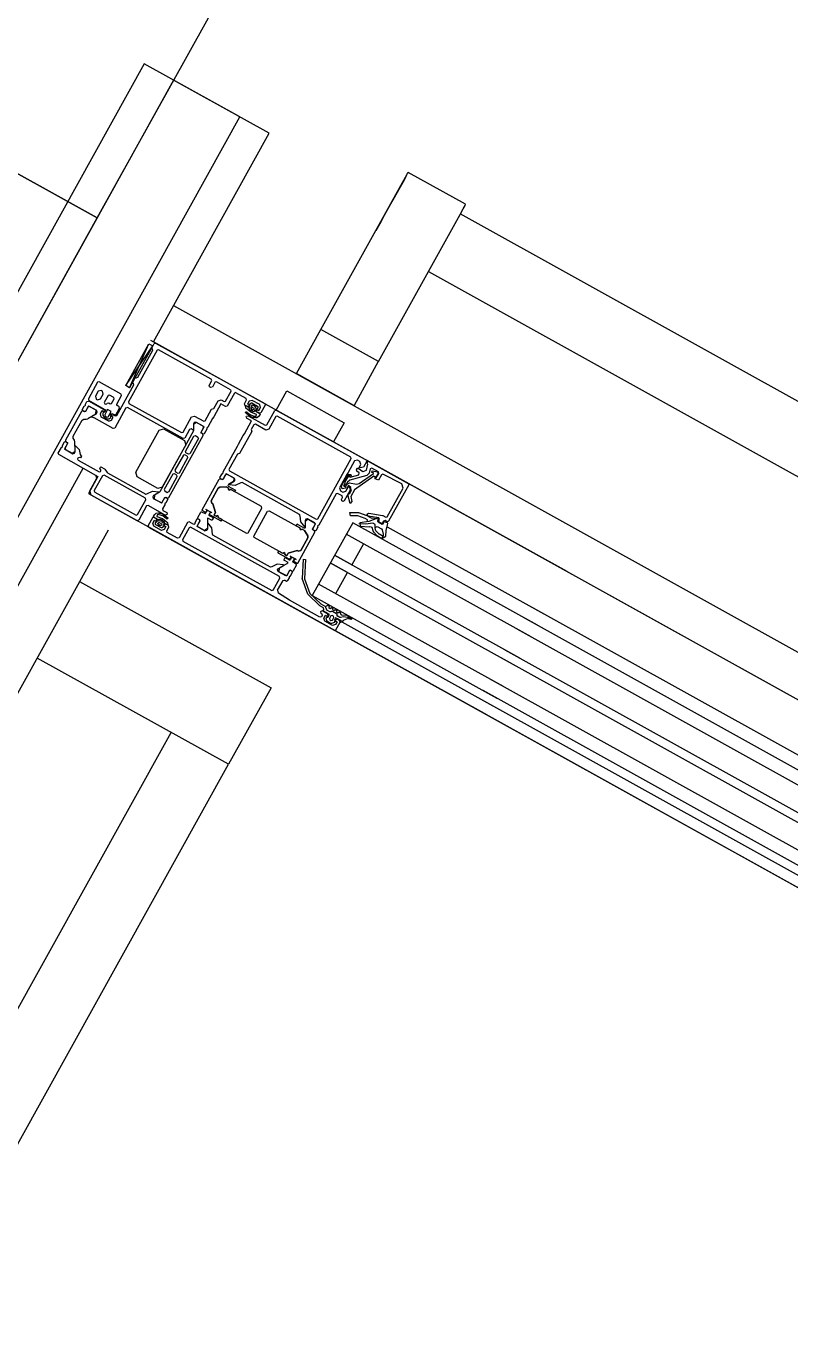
# Model space of a CAD drawing. Header units: metres. Extents: x 2.3 to 42.8, y 0.9 to 31.9.
# Drawn here: x 10.9446 to 11.082, y 11.0485 to 11.2814 of the extents above; entities that cross this region are included whole.
import ezdxf

# ---------------------------------------------------------------- set-up
doc = ezdxf.new("R2010")
doc.units = ezdxf.units.M
doc.layers.add('ARREDI', color=9, linetype='Continuous')
doc.layers.add('PARETI_STRUTTURE', color=7, linetype='Continuous')

msp = doc.modelspace()

# ---------------------------------------------------------------- linework, layer by layer
at = {"layer": 'ARREDI'}
for points in [[(11.00798, 11.22108), (10.99765, 11.22682), (11.01234, 11.25329), (11.01288, 11.25426), (11.01323, 11.25489), (11.01334, 11.2551)], [(11.01289, 11.25427), (11.01235, 11.2533), (11.01164, 11.25202), (11.01082, 11.25053), (11.00993, 11.24895), (11.00905, 11.24735), (11.00822, 11.24587), (11.00751, 11.2446)], [(11.00798, 11.22108), (11.02267, 11.24755), (11.02321, 11.24854), (11.02356, 11.24915), (11.02367, 11.24936), (11.01334, 11.2551)], [(11.24237, 11.12565), (11.0227, 11.24762)], [(11.01697, 11.23729), (11.23664, 11.11532)], [(10.99326, 11.21893), (10.99765, 11.22682)], [(11.5082, 10.92441), (10.96706, 11.22487)], [(11.00359, 11.21319), (10.99326, 11.21893)], [(11.00797, 11.22109), (11.0036, 11.2132)], [(10.98961, 11.21235), (10.99153, 11.2158)], [(10.99152, 11.2158), (11.00185, 11.21006), (10.99993, 11.20662)], [(10.99994, 11.20662), (10.98961, 11.21235)], [(10.95583, 11.19733), (11.49077, 10.90031)], [(11.03515, 11.17716), (11.18523, 11.09383)], [(11.034, 11.1751), (11.18409, 11.09176)], [(11.03285, 11.17302), (11.18293, 11.08969)], [(11.02998, 11.16786), (11.18007, 11.08452)], [(11.03075, 11.16923), (11.18083, 11.0859)], [(11.02789, 11.16408), (11.17797, 11.08075)], [(11.02597, 11.16064), (11.17606, 11.0773)], [(11.02674, 11.16201), (11.17682, 11.07868)]]:
    msp.add_lwpolyline(points, dxfattribs=at)
at = {"layer": 'PARETI_STRUTTURE'}
for points in [[(10.97116, 11.23115), (15.49585, 8.71885), (17.29395, 11.95726), (21.46023, 9.64395)], [(10.59941, 11.44572), (10.95741, 11.24694), (10.98035, 11.28825), (10.64816, 11.47269)], [(10.53784, 11.43217), (10.93715, 11.21045), (10.95741, 11.24695), (10.59941, 11.44572)], [(10.98837, 11.26213), (10.97116, 11.27169), (10.92337, 11.18563), (10.94059, 11.17608), (10.95492, 11.2019)], [(10.96753, 11.22461), (10.98837, 11.26214)], [(10.96255, 11.21675), (10.96672, 11.22426), (10.96742, 11.22388), (10.96325, 11.21638), (10.96255, 11.21675), (10.96742, 11.22388)], [(10.96324, 11.21637), (10.96673, 11.22426)], [(10.96728, 11.22363), (10.96765, 11.22431)], [(10.96732, 11.22339), (10.96728, 11.22364)], [(10.9877, 11.21342), (10.96753, 11.22461)], [(10.96766, 11.22432), (10.96792, 11.2244)], [(10.96793, 11.22439), (10.98755, 11.21351)], [(10.9682, 11.22311), (10.96305, 11.21382)], [(10.96475, 11.21828), (10.96742, 11.2231)], [(10.96738, 11.22334), (10.96733, 11.22339)], [(10.96743, 11.22309), (10.96738, 11.22334)], [(10.96847, 11.22319), (10.96821, 11.22312)], [(10.97794, 11.21793), (10.96847, 11.22318)], [(10.9575, 11.21737), (10.95583, 11.21437)], [(10.95775, 11.21743), (10.95749, 11.21738)], [(10.96171, 11.21523), (10.95776, 11.21743)], [(10.96092, 11.21138), (10.96398, 11.21689)], [(10.96384, 11.21744), (10.96421, 11.21812)], [(10.96388, 11.21719), (10.96384, 11.21744)], [(10.96394, 11.21714), (10.96389, 11.21719)], [(10.96399, 11.21689), (10.96394, 11.21714)], [(10.96421, 11.21812), (10.96445, 11.21821)], [(10.96445, 11.21821), (10.96452, 11.21818)], [(10.96452, 11.21819), (10.96476, 11.21828)], [(10.97754, 11.2168), (10.97801, 11.21766)], [(10.97761, 11.21654), (10.97754, 11.2168)], [(10.97785, 11.2164), (10.97762, 11.21654)], [(10.97812, 11.21648), (10.97786, 11.21641)], [(10.97801, 11.21766), (10.97794, 11.21793)], [(10.9786, 11.21734), (10.97813, 11.21648)], [(10.97887, 11.21741), (10.9786, 11.21735)], [(10.98141, 11.216), (10.97887, 11.21742)], [(10.95583, 11.21437), (10.95587, 11.21411)], [(10.95758, 11.21573), (10.9571, 11.21487)], [(10.9571, 11.21487), (10.95725, 11.21433)], [(10.95725, 11.21433), (10.95749, 11.2142)], [(10.95749, 11.2142), (10.95803, 11.21435)], [(10.95811, 11.21588), (10.95758, 11.21573)], [(10.95803, 11.21435), (10.9585, 11.21521)], [(10.95835, 11.21575), (10.95812, 11.21589)], [(10.9585, 11.21521), (10.95835, 11.21576)], [(10.95938, 11.215), (10.95867, 11.21373)], [(10.95964, 11.21503), (10.95937, 11.21499)], [(10.9604, 11.21461), (10.95963, 11.21503)], [(10.96002, 11.21356), (10.96046, 11.21435)], [(10.96046, 11.21435), (10.9604, 11.21462)], [(10.96094, 11.21343), (10.9618, 11.21499)], [(10.9618, 11.21498), (10.96172, 11.21523)], [(10.9792, 11.21404), (10.97973, 11.21419)], [(10.97973, 11.21419), (10.98025, 11.2139)], [(10.98052, 11.21398), (10.98149, 11.21573)], [(10.98208, 11.21541), (10.98077, 11.21306)], [(10.98149, 11.21573), (10.98142, 11.216)], [(10.98235, 11.21549), (10.98208, 11.21542)], [(10.9842, 11.21445), (10.98234, 11.21548)], [(10.9839, 11.2135), (10.98429, 11.21419)], [(10.98428, 11.21419), (10.9842, 11.21445)], [(10.95458, 11.21212), (10.95169, 11.20692)], [(10.95485, 11.2122), (10.95458, 11.21211)], [(10.95474, 11.21241), (10.95509, 11.21305)], [(10.95479, 11.21225), (10.95475, 11.21242)], [(10.95513, 11.21207), (10.95479, 11.21225)], [(10.95513, 11.21204), (10.95485, 11.21219)], [(10.9551, 11.21305), (10.95522, 11.21311)], [(10.95529, 11.21209), (10.95512, 11.21205)], [(10.95529, 11.21211), (10.95513, 11.21207)], [(10.95522, 11.21311), (10.9553, 11.21326)], [(10.95529, 11.2134), (10.95558, 11.21391)], [(10.95531, 11.21326), (10.95529, 11.2134)], [(10.95736, 11.21226), (10.95587, 11.21308), (10.95529, 11.21211)], [(10.95575, 11.21291), (10.95529, 11.21209)], [(10.95557, 11.21391), (10.95584, 11.21398)], [(10.95601, 11.21299), (10.95575, 11.21291)], [(10.95588, 11.21308), (10.95581, 11.21307)], [(10.95584, 11.21399), (10.95859, 11.21246)], [(10.95587, 11.21411), (10.95869, 11.21254)], [(10.95721, 11.21233), (10.95601, 11.21299)], [(10.95637, 11.21119), (10.9573, 11.21175), (10.95744, 11.212)], [(10.95716, 11.21166), (10.95721, 11.21233)], [(10.95744, 11.21199), (10.95735, 11.21226)], [(10.95867, 11.21219), (10.95858, 11.21203), (10.95823, 11.21221), (10.95795, 11.21169)], [(10.95858, 11.2119), (10.95843, 11.21178)], [(10.95872, 11.21195), (10.95858, 11.21189)], [(10.9586, 11.21246), (10.95868, 11.2122)], [(10.95867, 11.21373), (10.95878, 11.21349)], [(10.95869, 11.21254), (10.95895, 11.21238)], [(10.95896, 11.21238), (10.95872, 11.21195)], [(10.95878, 11.21349), (10.95892, 11.2134)], [(10.9593, 11.21243), (10.95879, 11.2115)], [(10.95892, 11.21341), (10.95917, 11.21349)], [(10.95917, 11.21349), (10.95922, 11.21359)], [(10.95923, 11.21359), (10.95949, 11.21364)], [(10.95992, 11.21209), (10.9593, 11.21243)], [(10.9594, 11.21116), (10.95992, 11.21209)], [(10.95949, 11.21363), (10.95977, 11.21348)], [(10.95977, 11.21348), (10.96002, 11.21356)], [(10.96257, 11.21273), (10.96057, 11.20912)], [(10.96078, 11.21152), (10.96143, 11.2127)], [(10.96097, 11.21317), (10.96093, 11.21343)], [(10.96135, 11.21296), (10.96098, 11.21317)], [(10.96144, 11.21271), (10.96135, 11.21296)], [(10.96284, 11.21281), (10.96258, 11.21272)], [(10.97289, 11.20722), (10.96284, 11.21281)], [(10.96304, 11.21382), (10.96311, 11.21355)], [(10.96312, 11.21355), (10.97259, 11.2083)], [(10.97684, 11.21044), (10.97799, 11.21251), (10.97841, 11.21263), (10.9792, 11.21404)], [(10.98051, 11.21299), (10.97965, 11.21347), (10.97837, 11.21116)], [(10.98025, 11.2139), (10.98051, 11.21397)], [(10.98078, 11.21307), (10.98051, 11.21299)], [(10.98397, 11.21323), (10.98391, 11.2135)], [(10.98442, 11.21298), (10.98398, 11.21323)], [(10.98484, 11.21123), (10.98402, 11.21192)], [(10.98403, 11.21192), (10.98425, 11.21207)], [(10.98408, 11.21317), (10.98462, 11.21286)], [(10.98415, 11.21269), (10.98408, 11.21316)], [(10.98415, 11.21269), (10.98415, 11.21269)], [(10.98607, 11.21157), (10.98503, 11.21199), (10.98415, 11.21268)], [(10.98426, 11.21208), (10.98433, 11.21199)], [(10.98432, 11.21199), (10.98497, 11.21147)], [(10.98469, 11.21306), (10.98443, 11.21299)], [(10.98473, 11.21394), (10.98444, 11.21342), (10.98478, 11.21323), (10.98469, 11.21306)], [(10.98462, 11.21287), (10.98473, 11.21289)], [(10.98526, 11.21409), (10.98472, 11.21394)], [(10.98473, 11.2129), (10.98491, 11.21323)], [(10.98477, 11.21262), (10.98477, 11.21265), (10.98479, 11.21278), (10.98504, 11.21275)], [(10.98485, 11.21244), (10.98477, 11.21263)], [(10.98549, 11.21206), (10.98529, 11.21216), (10.98504, 11.2123), (10.98485, 11.21244)], [(10.98488, 11.21333), (10.98488, 11.21346)], [(10.98491, 11.21322), (10.98488, 11.21334)], [(10.98489, 11.21346), (10.98516, 11.21364)], [(10.98503, 11.21275), (10.98514, 11.21264)], [(10.98514, 11.21264), (10.98514, 11.21225), (10.98547, 11.21245)], [(10.98516, 11.21364), (10.98525, 11.21364)], [(10.98518, 11.21305), (10.98532, 11.21329)], [(10.98522, 11.21289), (10.98518, 11.21306)], [(10.98564, 11.21266), (10.98522, 11.2129)], [(10.98525, 11.21364), (10.98626, 11.21307)], [(10.98664, 11.21333), (10.98527, 11.21409)], [(10.98531, 11.21329), (10.98594, 11.21294)], [(10.98547, 11.21245), (10.98562, 11.21243)], [(10.98563, 11.21209), (10.98549, 11.21206)], [(10.98562, 11.21242), (10.98576, 11.21224), (10.98562, 11.21209)], [(10.9858, 11.21271), (10.98563, 11.21266)], [(10.98593, 11.21295), (10.98579, 11.21271)], [(10.9859, 11.21225), (10.98593, 11.21213)], [(10.98609, 11.21258), (10.98591, 11.21225)], [(10.98593, 11.21214), (10.98667, 11.21172)], [(10.98607, 11.2123), (10.98616, 11.21246), (10.98651, 11.21228), (10.98679, 11.2128)], [(10.98614, 11.21203), (10.98607, 11.21229)], [(10.98619, 11.21261), (10.98608, 11.21258)], [(10.98659, 11.21178), (10.98615, 11.21203)], [(10.98632, 11.21267), (10.98619, 11.2126)], [(10.98626, 11.21308), (10.98631, 11.21301)], [(10.9863, 11.21301), (10.98632, 11.21268)], [(10.98686, 11.21185), (10.98659, 11.21179)], [(10.98679, 11.21279), (10.98664, 11.21333)], [(10.98762, 11.21323), (10.98686, 11.21186)], [(10.98755, 11.2135), (10.98762, 11.21324)], [(10.98791, 11.20969), (10.98934, 11.21228)], [(10.98934, 11.21228), (10.98961, 11.21236)], [(10.98944, 11.21245), (11.00597, 11.20327)], [(10.98961, 11.21235), (11.00596, 11.20327), (11.00531, 11.2021), (11.00472, 11.20194), (11.00451, 11.20205), (11.00481, 11.20256)], [(10.9531, 11.20768), (10.95469, 11.21053)], [(10.95469, 11.21053), (10.95503, 11.21074)], [(10.95503, 11.21073), (10.95543, 11.21073)], [(10.95543, 11.21073), (10.95575, 11.21081)], [(10.95574, 11.21082), (10.95716, 11.21166)], [(10.95638, 11.21109), (10.95638, 11.21119)], [(10.95681, 11.21096), (10.95638, 11.21109)], [(10.95687, 11.21094), (10.95681, 11.21097)], [(10.9603, 11.20904), (10.95687, 11.21094)], [(10.95795, 11.2117), (10.9581, 11.21115)], [(10.9581, 11.21116), (10.95947, 11.2104)], [(10.95843, 11.21178), (10.95843, 11.21142)], [(10.95844, 11.21142), (10.95865, 11.21109)], [(10.95864, 11.21108), (10.95916, 11.21081)], [(10.95878, 11.2115), (10.95885, 11.21124)], [(10.95886, 11.21123), (10.95914, 11.21108)], [(10.95914, 11.21108), (10.9594, 11.21116)], [(10.95915, 11.2108), (10.95954, 11.2108)], [(10.95948, 11.21039), (10.96002, 11.21055)], [(10.95955, 11.21081), (10.95985, 11.21099)], [(10.95986, 11.21119), (10.95982, 11.21134)], [(10.95983, 11.21135), (10.96006, 11.21176)], [(10.95986, 11.21099), (10.95986, 11.21119)], [(10.96001, 11.21055), (10.9603, 11.21106), (10.95996, 11.21126), (10.96005, 11.21142)], [(10.96005, 11.21143), (10.96031, 11.2115)], [(10.96006, 11.21176), (10.96034, 11.21163)], [(10.96032, 11.2115), (10.96067, 11.21131)], [(10.96034, 11.21163), (10.96062, 11.21148)], [(10.96062, 11.21147), (10.96077, 11.21151)], [(10.96066, 11.21131), (10.96093, 11.21138)], [(10.97285, 11.20837), (10.97438, 11.21112)], [(10.97438, 11.21113), (10.97493, 11.21128)], [(10.97487, 11.21013), (10.97473, 11.2099), (10.97476, 11.2088)], [(10.97527, 11.21013), (10.97474, 11.20974)], [(10.97474, 11.20974), (10.97475, 11.2087)], [(10.97514, 11.21021), (10.97487, 11.21013)], [(10.97492, 11.21128), (10.97657, 11.21036)], [(10.97611, 11.20837), (10.97664, 11.20932), (10.97514, 11.21021)], [(10.97647, 11.20947), (10.97527, 11.21013)], [(10.97657, 11.21036), (10.97684, 11.21043)], [(10.97818, 11.21082), (10.97732, 11.20926)], [(10.97837, 11.21116), (10.97818, 11.21082)], [(10.98559, 11.20972), (10.98511, 11.20886), (10.98521, 11.20849), (10.98302, 11.20453), (10.98264, 11.20442), (10.98111, 11.20167)], [(10.98388, 11.20811), (10.98515, 11.21041), (10.98429, 11.21088)], [(10.98422, 11.21116), (10.98428, 11.21126)], [(10.9843, 11.21089), (10.98423, 11.21115)], [(10.98428, 11.21126), (10.98454, 11.21133)], [(10.98455, 11.21134), (10.98764, 11.20962)], [(10.98621, 11.21099), (10.98616, 11.21098), (10.98586, 11.21096), (10.98566, 11.21099), (10.98544, 11.21102), (10.98523, 11.21106), (10.98504, 11.21113), (10.98484, 11.21123)], [(10.98498, 11.21147), (10.98567, 11.21128)], [(10.98585, 11.2098), (10.98559, 11.20972)], [(10.98567, 11.21128), (10.98585, 11.21127), (10.986, 11.21128)], [(10.98775, 11.20875), (10.98586, 11.20981)], [(10.986, 11.21128), (10.98607, 11.21157)], [(10.98646, 11.21121), (10.98621, 11.21099)], [(10.9867, 11.21162), (10.9865, 11.21127), (10.98646, 11.2112)], [(10.98667, 11.21173), (10.9867, 11.21162)], [(10.98764, 11.20962), (10.98791, 11.20969)], [(10.98954, 11.21117), (10.98828, 11.2089)], [(10.98981, 11.21125), (10.98955, 11.21117)], [(11.00303, 11.20391), (10.98981, 11.21125)], [(10.95311, 11.20728), (10.9531, 11.20768)], [(10.95332, 11.20694), (10.95312, 11.20728)], [(10.96057, 11.20911), (10.9603, 11.20903)], [(10.96435, 11.20116), (10.96856, 11.20873)], [(10.96855, 11.20873), (10.96936, 11.20897)], [(10.97473, 11.2086), (10.96866, 11.19767)], [(10.96936, 11.20896), (10.97311, 11.20688)], [(10.97028, 11.19661), (10.97649, 11.20779)], [(10.97259, 11.2083), (10.97285, 11.20838)], [(10.97316, 11.2073), (10.9729, 11.20722)], [(10.97404, 11.20888), (10.97316, 11.2073)], [(10.97329, 11.20493), (10.97482, 11.20768)], [(10.97431, 11.20896), (10.97404, 11.20888)], [(10.97561, 11.20725), (10.97408, 11.2045)], [(10.97468, 11.20875), (10.97431, 11.20896)], [(10.97475, 11.2088), (10.97467, 11.20876)], [(10.97476, 11.2087), (10.97473, 11.2086)], [(10.97482, 11.20769), (10.97508, 11.20776)], [(10.97509, 11.20776), (10.97553, 11.20751)], [(10.97553, 11.20751), (10.9756, 11.20725)], [(10.97609, 11.20837), (10.97655, 11.20919)], [(10.97613, 11.20821), (10.97609, 11.20838)], [(10.97615, 11.20821), (10.97611, 11.20838)], [(10.97641, 11.20806), (10.97613, 11.20821)], [(10.97649, 11.20803), (10.97616, 11.20821)], [(10.97649, 11.20779), (10.97641, 11.20805)], [(10.97655, 11.2092), (10.97646, 11.20946)], [(10.97665, 11.20807), (10.97649, 11.20803)], [(10.97664, 11.20932), (10.97662, 11.20939)], [(10.97713, 11.20893), (10.97665, 11.20807)], [(10.9772, 11.20922), (10.97711, 11.20906)], [(10.97711, 11.20906), (10.97712, 11.20892)], [(10.97732, 11.20927), (10.97719, 11.20922)], [(10.98283, 11.20621), (10.98369, 11.20777)], [(10.98369, 11.20776), (10.98388, 11.20811)], [(10.98828, 11.2089), (10.98774, 11.20875)], [(10.95041, 11.20462), (10.95098, 11.20565)], [(10.95099, 11.20565), (10.95111, 11.20571)], [(10.95111, 11.20571), (10.95119, 11.20586)], [(10.95118, 11.206), (10.95154, 11.20665)], [(10.9512, 11.20586), (10.95118, 11.206)], [(10.95154, 11.20664), (10.9517, 11.20668)], [(10.95208, 11.20634), (10.95155, 11.2054), (10.95305, 11.20451)], [(10.95156, 11.20539), (10.95157, 11.20532)], [(10.9521, 11.20635), (10.95164, 11.20553)], [(10.95164, 11.20552), (10.95171, 11.20526)], [(10.9517, 11.20693), (10.95177, 11.20666)], [(10.9517, 11.20669), (10.95203, 11.20651)], [(10.95172, 11.20525), (10.95291, 11.20459)], [(10.95177, 11.20666), (10.95205, 11.20651)], [(10.95204, 11.2065), (10.95208, 11.20633)], [(10.95205, 11.20651), (10.9521, 11.20634)], [(10.95291, 11.20459), (10.95344, 11.20498)], [(10.95342, 11.20663), (10.95332, 11.20694)], [(10.95332, 11.20458), (10.95346, 11.20482), (10.95343, 11.20591)], [(10.95345, 11.20498), (10.95342, 11.20663)], [(10.95344, 11.20591), (10.95352, 11.20595)], [(10.95352, 11.20595), (10.95415, 11.20525), (10.95437, 11.20434)], [(10.97334, 11.20608), (10.96913, 11.19851)], [(10.97311, 11.20688), (10.97334, 11.20607)], [(10.97337, 11.20466), (10.9733, 11.20493)], [(10.98006, 11.20122), (10.98264, 11.20587)], [(10.98264, 11.20587), (10.98283, 11.20622)], [(10.95049, 11.20435), (10.95041, 11.20461)], [(10.9572, 11.20062), (10.9505, 11.20435)], [(10.95305, 11.2045), (10.95332, 11.20459)], [(10.95396, 11.2037), (10.95389, 11.20359)], [(10.95389, 11.20359), (10.95396, 11.20332)], [(10.95417, 11.2038), (10.95396, 11.2037)], [(10.95397, 11.20332), (10.95776, 11.20122)], [(10.95443, 11.20374), (10.95417, 11.2038)], [(10.95437, 11.20434), (10.95447, 11.20417)], [(10.95462, 11.20408), (10.95443, 11.20374)], [(10.95447, 11.20417), (10.95463, 11.20408)], [(10.97291, 11.20424), (10.97139, 11.20152)], [(10.97219, 11.20108), (10.9737, 11.20381)], [(10.97318, 11.20432), (10.97291, 11.20424)], [(10.97362, 11.20407), (10.97318, 11.20432)], [(10.97381, 11.20441), (10.97337, 11.20466)], [(10.9737, 11.2038), (10.97363, 11.20407)], [(10.97408, 11.20449), (10.97382, 11.20442)], [(10.99709, 11.1928), (11.0031, 11.20365)], [(11.00367, 11.2032), (11.00252, 11.20113)], [(11.00311, 11.20364), (11.00304, 11.20391)], [(11.0042, 11.20335), (11.00366, 11.2032)], [(11.00465, 11.2031), (11.00421, 11.20335)], [(11.0048, 11.20257), (11.00465, 11.20311)], [(11.00582, 11.20156), (11.00607, 11.2026)], [(11.00598, 11.20281), (11.00594, 11.20284), (11.00614, 11.20317), (11.01336, 11.19916)], [(11.01353, 11.19907), (11.00596, 11.20327), (11.21595, 11.08668)], [(11.00608, 11.20259), (11.00598, 11.20281)], [(10.95492, 11.20189), (10.95754, 11.20043)], [(10.95755, 11.20043), (10.95583, 11.19734), (10.96478, 11.19236)], [(10.95838, 11.20055), (10.9569, 11.19787)], [(10.95736, 11.20009), (10.9572, 11.20063)], [(10.95776, 11.20122), (10.95802, 11.2013)], [(10.95787, 11.20183), (10.95807, 11.20218)], [(10.95806, 11.20163), (10.95787, 11.20183)], [(10.95803, 11.20129), (10.95808, 11.2014)], [(10.95806, 11.20217), (10.95872, 11.20181)], [(10.95809, 11.2014), (10.95806, 11.20163)], [(10.95865, 11.20063), (10.95838, 11.20056)], [(10.96608, 11.1965), (10.95865, 11.20063)], [(10.95871, 11.20181), (10.95878, 11.20176)], [(10.95878, 11.20175), (10.95922, 11.2011)], [(10.95922, 11.2011), (10.95929, 11.20105)], [(10.95929, 11.20104), (10.96614, 11.19724)], [(10.96458, 11.20036), (10.96434, 11.20116)], [(10.96833, 11.19827), (10.96458, 11.20036)], [(10.97102, 11.20084), (10.96949, 11.19809)], [(10.97028, 11.19764), (10.97181, 11.20039)], [(10.97128, 11.20091), (10.97102, 11.20083)], [(10.97173, 11.20066), (10.97129, 11.20091)], [(10.9714, 11.20152), (10.97148, 11.20126)], [(10.97147, 11.20126), (10.97192, 11.20101)], [(10.97181, 11.2004), (10.97174, 11.20066)], [(10.97192, 11.20101), (10.97219, 11.20109)], [(10.9795, 11.20023), (10.97987, 11.20088)], [(10.97955, 11.20007), (10.97951, 11.20024)], [(10.97986, 11.20088), (10.97999, 11.20093)], [(10.97998, 11.20093), (10.98007, 11.20109)], [(10.98212, 11.20007), (10.98063, 11.20089), (10.98005, 11.19992)], [(10.98005, 11.19991), (10.98051, 11.20073)], [(10.98007, 11.20109), (10.98006, 11.20123)], [(10.98051, 11.20074), (10.98078, 11.20082)], [(10.98064, 11.2009), (10.98057, 11.20088)], [(10.98078, 11.20081), (10.98197, 11.20015)], [(10.98111, 11.20167), (10.9812, 11.2014)], [(10.98119, 11.2014), (10.99682, 11.19272)], [(11.00233, 11.20079), (11.001, 11.19838)], [(11.00133, 11.19873), (11.0025, 11.20082)], [(11.00263, 11.20074), (11.00195, 11.19951)], [(11.00203, 11.19943), (11.00265, 11.20056)], [(11.00252, 11.20113), (11.00233, 11.20078)], [(11.0025, 11.20083), (11.003, 11.20077)], [(11.00286, 11.20074), (11.00263, 11.20074)], [(11.00265, 11.20056), (11.00272, 11.20054)], [(11.00273, 11.20055), (11.00278, 11.20034)], [(11.00278, 11.20033), (11.00287, 11.20028)], [(11.00292, 11.2005), (11.00285, 11.20073)], [(11.00589, 11.20061), (11.00287, 11.19975)], [(11.00288, 11.20028), (11.00447, 11.20074)], [(11.00307, 11.20054), (11.00292, 11.2005)], [(11.00301, 11.20077), (11.00308, 11.20053)], [(11.00796, 11.20096), (11.00753, 11.20028), (11.00715, 11.20047), (11.0037, 11.19804), (11.00302, 11.19682)], [(11.00405, 11.20162), (11.00421, 11.20191)], [(11.00411, 11.20136), (11.00406, 11.20162)], [(11.00453, 11.20108), (11.00411, 11.20136)], [(11.00421, 11.2019), (11.00432, 11.20193)], [(11.00433, 11.20193), (11.00521, 11.20132)], [(11.00447, 11.20073), (11.00453, 11.20108)], [(11.0045, 11.19917), (11.00712, 11.20093)], [(11.00522, 11.20132), (11.00582, 11.20156)], [(11.0063, 11.20103), (11.00588, 11.2006)], [(11.00649, 11.2018), (11.0063, 11.20103)], [(11.00678, 11.20192), (11.00648, 11.2018)], [(11.00799, 11.20125), (11.00678, 11.20193)], [(11.00681, 11.20114), (11.00688, 11.20144)], [(11.0071, 11.20107), (11.00681, 11.20113)], [(11.00688, 11.20144), (11.00783, 11.20125)], [(11.00712, 11.20093), (11.0071, 11.20107)], [(11.00741, 11.19998), (11.00741, 11.20027), (11.0076, 11.20015), (11.00806, 11.20098)], [(11.00782, 11.20124), (11.00796, 11.20096)], [(11.00852, 11.20074), (11.00798, 11.19977)], [(11.00807, 11.20098), (11.008, 11.20124)], [(11.00878, 11.20082), (11.00852, 11.20074)], [(11.01218, 11.19911), (11.00878, 11.20082)], [(10.95611, 11.19785), (10.95735, 11.20009)], [(10.95634, 11.19705), (10.95611, 11.19785)], [(10.95689, 11.19787), (10.95696, 11.19761)], [(10.96913, 11.1985), (10.96833, 11.19827)], [(10.96949, 11.19808), (10.96956, 11.19782)], [(10.97708, 11.19443), (10.97714, 11.19439), (10.97715, 11.19432), (10.97714, 11.19426), (10.97696, 11.194), (10.97693, 11.19397), (10.97689, 11.19395), (10.97685, 11.19397), (10.97629, 11.19429), (10.97627, 11.19432), (10.97625, 11.19434), (10.97627, 11.19439), (10.97935, 11.19994)], [(10.97791, 11.19606), (10.97916, 11.19833), (10.97791, 11.19606)], [(10.97934, 11.19995), (10.97961, 11.20001)], [(10.97989, 11.19988), (10.97955, 11.20006)], [(10.97961, 11.20002), (10.97989, 11.19987)], [(10.98005, 11.19993), (10.97988, 11.19989)], [(10.97989, 11.19987), (10.98006, 11.19991)], [(10.98096, 11.19888), (10.98092, 11.19881)], [(10.98092, 11.19881), (10.98095, 11.19869)], [(10.98095, 11.1987), (10.98226, 11.19798)], [(10.98103, 11.19895), (10.98096, 11.19888)], [(10.98105, 11.19815), (10.98101, 11.19808), (10.98105, 11.19815)], [(10.98192, 11.19949), (10.98103, 11.19895)], [(10.98113, 11.19901), (10.98206, 11.19956), (10.9822, 11.19981)], [(10.98327, 11.19928), (10.98225, 11.19878), (10.98114, 11.19891)], [(10.98114, 11.19891), (10.98114, 11.19901)], [(10.98122, 11.19796), (10.98126, 11.19803), (10.98122, 11.19796)], [(10.98696, 11.195), (10.98142, 11.19808), (10.98211, 11.19769)], [(10.98198, 11.20015), (10.98192, 11.19948)], [(10.98226, 11.19797), (10.9821, 11.19769)], [(10.9822, 11.19981), (10.98213, 11.20007)], [(10.9835, 11.19931), (10.98326, 11.19928)], [(10.99382, 11.19358), (10.98349, 11.19931)], [(11.00099, 11.19838), (11.00115, 11.19784)], [(11.00149, 11.19819), (11.00134, 11.19873)], [(11.00236, 11.19838), (11.00148, 11.19819)], [(11.00194, 11.19916), (11.00171, 11.19876)], [(11.00172, 11.19876), (11.00209, 11.19856)], [(11.00181, 11.19872), (11.00201, 11.19908)], [(11.00199, 11.19862), (11.00182, 11.19872)], [(11.00293, 11.19798), (11.00185, 11.19602)], [(11.00194, 11.19936), (11.00194, 11.19916)], [(11.00195, 11.19951), (11.00195, 11.19937)], [(11.0024, 11.19937), (11.00198, 11.19862)], [(11.00201, 11.19908), (11.00201, 11.19932)], [(11.00202, 11.19931), (11.00202, 11.19943)], [(11.00209, 11.19855), (11.00237, 11.19905)], [(11.00213, 11.19775), (11.0026, 11.19861), (11.00278, 11.19851)], [(11.00304, 11.19843), (11.00258, 11.19879), (11.00236, 11.19839)], [(11.00237, 11.19905), (11.00277, 11.19925)], [(11.00287, 11.19974), (11.0024, 11.19937)], [(11.00276, 11.19731), (11.00312, 11.19795)], [(11.00278, 11.19925), (11.00404, 11.19904)], [(11.00278, 11.19851), (11.00293, 11.19797)], [(11.00311, 11.19795), (11.00304, 11.19843)], [(11.00404, 11.19905), (11.0045, 11.19917)], [(11.00798, 11.19976), (11.00741, 11.19999)], [(11.00958, 11.19316), (11.01243, 11.1983)], [(11.01344, 11.1989), (11.00982, 11.19235)], [(11.01243, 11.1983), (11.01218, 11.19912)], [(11.04193, 11.1833), (11.01337, 11.19916), (11.01343, 11.1989)], [(11.01354, 11.19907), (11.20837, 11.09089), (11.21594, 11.08668)], [(10.96461, 11.19246), (10.95634, 11.19704)], [(10.95697, 11.1976), (10.9644, 11.19348)], [(10.96467, 11.19355), (10.96616, 11.19623)], [(10.96616, 11.19624), (10.96609, 11.1965)], [(10.96613, 11.19724), (10.96637, 11.19727)], [(10.96636, 11.19727), (10.96738, 11.19777), (10.96849, 11.19765)], [(10.9685, 11.19755), (10.96757, 11.19699), (10.96743, 11.19674)], [(10.96743, 11.19674), (10.9675, 11.19648)], [(10.96751, 11.19648), (10.96905, 11.19567), (10.96958, 11.19663)], [(10.96771, 11.19706), (10.96765, 11.1964)], [(10.96765, 11.1964), (10.96885, 11.19574)], [(10.9686, 11.1976), (10.96771, 11.19707)], [(10.9685, 11.19764), (10.9685, 11.19754)], [(10.96867, 11.19767), (10.9686, 11.1976)], [(10.96885, 11.19574), (10.96911, 11.19582)], [(10.96899, 11.19565), (10.96906, 11.19567)], [(10.96912, 11.19581), (10.96958, 11.19663)], [(10.96956, 11.19781), (10.97001, 11.19756)], [(10.96965, 11.19562), (10.96956, 11.19546)], [(10.96958, 11.19664), (10.96974, 11.19668)], [(10.96958, 11.19662), (10.96974, 11.19666)], [(10.96977, 11.19567), (10.96964, 11.19562)], [(10.96974, 11.19669), (10.97001, 11.19653)], [(10.96974, 11.19667), (10.97008, 11.19649)], [(10.97013, 11.19632), (10.96977, 11.19567)], [(10.97001, 11.19756), (10.97027, 11.19765)], [(10.97001, 11.19653), (10.97028, 11.19661)], [(10.97008, 11.19648), (10.97012, 11.19631)], [(10.97824, 11.19552), (10.97803, 11.19563), (10.97824, 11.19552)], [(11.00038, 11.19728), (10.99727, 11.19166)], [(11.00065, 11.19735), (11.00039, 11.19728)], [(11.00144, 11.19691), (11.00065, 11.19736)], [(11.00115, 11.19784), (11.00159, 11.19759)], [(11.0014, 11.19603), (11.00132, 11.1963)], [(11.00133, 11.1963), (11.00152, 11.19665)], [(11.00158, 11.19594), (11.00141, 11.19604)], [(11.00152, 11.19665), (11.00145, 11.19691)], [(11.00184, 11.19601), (11.00158, 11.19593)], [(11.00159, 11.19759), (11.00214, 11.19775)], [(11.00251, 11.19712), (11.00263, 11.19723)], [(11.00291, 11.19555), (11.00251, 11.19712)], [(11.00262, 11.19723), (11.00275, 11.19731)], [(11.0032, 11.19593), (11.00291, 11.19555)], [(11.00302, 11.19682), (11.0032, 11.19593)], [(10.9644, 11.19347), (10.96467, 11.19356)], [(10.96631, 11.19512), (10.96488, 11.19254)], [(10.96657, 11.1952), (10.96631, 11.19511)], [(10.96967, 11.19348), (10.96658, 11.1952)], [(10.96752, 11.19319), (10.96771, 11.19354), (10.96776, 11.19361)], [(10.96755, 11.19308), (10.96752, 11.19319)], [(10.96776, 11.1936), (10.96801, 11.19383)], [(10.96801, 11.19382), (10.96805, 11.19383), (10.96836, 11.19385), (10.96855, 11.19382), (10.96878, 11.19379), (10.96898, 11.19375), (10.96918, 11.19368), (10.96937, 11.19358)], [(10.96822, 11.19353), (10.96815, 11.19324)], [(10.96815, 11.19324), (10.96919, 11.19283), (10.97007, 11.19213)], [(10.96855, 11.19353), (10.96837, 11.19355), (10.96822, 11.19353)], [(10.96924, 11.19334), (10.96855, 11.19354)], [(10.96958, 11.19533), (10.96916, 11.19457)], [(10.96916, 11.19457), (10.96923, 11.19431)], [(10.96923, 11.1943), (10.96993, 11.19392)], [(10.9699, 11.19282), (10.96925, 11.19334)], [(10.96938, 11.19359), (10.97018, 11.19289)], [(10.96956, 11.19546), (10.96957, 11.19532)], [(10.96994, 11.19355), (10.96968, 11.19347)], [(10.96992, 11.19392), (10.96999, 11.19366)], [(10.97, 11.19366), (10.96994, 11.19356)], [(10.97551, 11.19303), (10.97606, 11.19402), (10.97609, 11.19406), (10.97612, 11.19406), (10.97616, 11.19406), (10.97681, 11.19377), (10.97686, 11.19376), (10.9769, 11.19377), (10.97692, 11.1938), (10.97719, 11.19428), (10.9772, 11.19432), (10.97719, 11.19435), (10.97716, 11.19438), (10.97704, 11.19445), (10.97695, 11.19449)], [(10.97805, 11.19389), (10.97695, 11.1945)], [(10.97704, 11.19445), (10.97797, 11.19394)], [(10.97797, 11.19394), (10.97784, 11.19401), (10.9778, 11.19402), (10.97778, 11.19401), (10.97775, 11.19398), (10.9775, 11.19352), (10.97748, 11.19349), (10.9775, 11.19345), (10.97753, 11.19342), (10.97825, 11.19302), (10.97828, 11.19299), (10.97829, 11.19295), (10.97828, 11.19291), (10.97811, 11.1926), (10.97808, 11.19257), (10.97804, 11.19256), (10.978, 11.19257), (10.97734, 11.19294)], [(10.97973, 11.19237), (10.97766, 11.19352), (10.97764, 11.19355), (10.97762, 11.19359), (10.97762, 11.19363), (10.97776, 11.19391), (10.9778, 11.19397), (10.97786, 11.19398), (10.97793, 11.19397), (10.97805, 11.19388)], [(10.97973, 11.19237), (10.97989, 11.19265), (10.97919, 11.19303), (10.97915, 11.19308), (10.97914, 11.19313), (10.97915, 11.19319), (10.97919, 11.19326), (10.97915, 11.19319), (10.97914, 11.19313), (10.97915, 11.19308), (10.97919, 11.19303), (10.98429, 11.1902)], [(10.98456, 11.19028), (10.98703, 11.19473)], [(10.98559, 11.1897), (10.98806, 11.19416)], [(10.98704, 11.19473), (10.98697, 11.195)], [(10.98807, 11.19416), (10.98833, 11.19423)], [(10.98834, 11.19424), (10.99388, 11.19115), (10.99318, 11.19154)], [(10.99392, 11.19337), (10.99382, 11.19357)], [(10.99473, 11.19136), (10.99402, 11.19224), (10.99393, 11.19336)], [(11.00285, 11.19394), (11.00442, 11.19392), (11.00589, 11.19341)], [(11.00295, 11.19331), (11.00285, 11.19394)], [(11.00559, 11.19285), (11.00431, 11.19331), (11.00295, 11.19331)], [(11.0059, 11.1934), (11.00672, 11.19294)], [(11.00598, 11.19358), (11.00604, 11.19369)], [(11.00613, 11.19329), (11.00599, 11.19358)], [(11.00605, 11.19369), (11.00625, 11.19379)], [(11.00805, 11.19298), (11.00612, 11.19329)], [(11.00625, 11.19379), (11.00872, 11.1934)], [(11.00873, 11.19339), (11.0088, 11.19337)], [(11.00879, 11.19337), (11.00931, 11.19308)], [(10.96487, 11.19254), (10.96461, 11.19245)], [(11.00023, 11.17268), (10.9665, 11.19141)], [(10.96736, 11.19296), (10.9666, 11.19158)], [(10.9666, 11.19158), (10.96666, 11.19132)], [(10.96667, 11.19131), (11.00006, 11.17277)], [(10.96763, 11.19303), (10.96736, 11.19295)], [(10.96742, 11.19202), (10.96772, 11.19254), (10.96806, 11.19234), (10.96815, 11.19252)], [(10.96758, 11.19149), (10.96743, 11.19203)], [(10.96829, 11.19267), (10.96755, 11.19309)], [(10.96896, 11.19072), (10.96758, 11.19149)], [(10.96808, 11.19279), (10.96763, 11.19304)], [(10.96789, 11.19214), (10.96803, 11.19221)], [(10.96791, 11.1918), (10.9679, 11.19214)], [(10.96795, 11.19174), (10.96791, 11.19181)], [(10.96897, 11.19117), (10.96796, 11.19174)], [(10.96803, 11.1922), (10.96814, 11.19223)], [(10.96815, 11.19252), (10.96808, 11.19278)], [(10.96813, 11.19223), (10.96831, 11.19257)], [(10.96891, 11.19152), (10.96828, 11.19187)], [(10.96832, 11.19257), (10.96829, 11.19268)], [(10.96829, 11.19187), (10.96843, 11.1921)], [(10.96842, 11.19211), (10.96859, 11.19215)], [(10.96859, 11.19239), (10.96846, 11.19257), (10.96859, 11.19272)], [(10.96858, 11.19215), (10.969, 11.19192)], [(10.96859, 11.19272), (10.96873, 11.19275)], [(10.96875, 11.19236), (10.9686, 11.19239)], [(10.96873, 11.19275), (10.96892, 11.19265), (10.96917, 11.19251), (10.96937, 11.19237)], [(10.96908, 11.19218), (10.96908, 11.19257), (10.96875, 11.19236)], [(10.96904, 11.19176), (10.9689, 11.19153)], [(10.96949, 11.19087), (10.96895, 11.19072)], [(10.96906, 11.19117), (10.96897, 11.19117)], [(10.969, 11.19192), (10.96904, 11.19176)], [(10.96933, 11.19135), (10.96906, 11.19117)], [(10.96919, 11.19206), (10.96908, 11.19217)], [(10.96945, 11.19219), (10.96945, 11.19216), (10.96943, 11.19204), (10.9692, 11.19206)], [(10.96949, 11.19192), (10.96931, 11.19158)], [(10.96931, 11.19159), (10.96934, 11.19148)], [(10.96934, 11.19148), (10.96934, 11.19135)], [(10.96937, 11.19238), (10.96945, 11.19218)], [(10.96953, 11.19175), (10.96943, 11.19159), (10.96978, 11.19139), (10.96949, 11.19088)], [(10.9696, 11.19195), (10.96949, 11.19192)], [(10.9698, 11.19183), (10.96953, 11.19175)], [(10.97014, 11.19165), (10.9696, 11.19195)], [(10.97024, 11.19158), (10.9698, 11.19183)], [(10.96996, 11.19274), (10.96989, 11.19282)], [(10.96994, 11.19063), (10.97031, 11.19132)], [(10.97019, 11.1929), (10.96997, 11.19274)], [(10.97007, 11.19213), (10.97007, 11.19213)], [(10.97007, 11.19212), (10.97014, 11.19165)], [(10.97032, 11.19131), (10.97025, 11.19158)], [(10.97367, 11.19216), (10.97214, 11.18941)], [(10.97394, 11.19119), (10.97276, 11.18905)], [(10.97394, 11.19223), (10.97367, 11.19215)], [(10.9748, 11.19175), (10.97394, 11.19223)], [(10.97421, 11.19127), (10.97395, 11.1912)], [(10.99019, 11.1824), (10.97421, 11.19128)], [(10.97492, 11.19181), (10.97479, 11.19176)], [(10.97501, 11.19197), (10.97492, 11.19181)], [(10.97535, 11.19275), (10.97499, 11.19209)], [(10.97499, 11.1921), (10.975, 11.19196)], [(10.97551, 11.19279), (10.97534, 11.19275)], [(10.97538, 11.19143), (10.97537, 11.1915)], [(10.97686, 11.19061), (10.97538, 11.19143), (10.97589, 11.19244)], [(10.97545, 11.19162), (10.97591, 11.19244)], [(10.97553, 11.19135), (10.97546, 11.19162)], [(10.97558, 11.19276), (10.97551, 11.19303)], [(10.97585, 11.1926), (10.97551, 11.19279)], [(10.97672, 11.19069), (10.97553, 11.19136)], [(10.97586, 11.19261), (10.97558, 11.19276)], [(10.97589, 11.19245), (10.97585, 11.19261)], [(10.97591, 11.19245), (10.97587, 11.19262)], [(10.97726, 11.19108), (10.97673, 11.1907)], [(10.97725, 11.19201), (10.97726, 11.19093), (10.97714, 11.19068)], [(10.97734, 11.19293), (10.97723, 11.19286)], [(10.97723, 11.19286), (10.97725, 11.19108)], [(10.97733, 11.19206), (10.97725, 11.19202)], [(10.97814, 11.19005), (10.97803, 11.19118), (10.97734, 11.19205)], [(10.99334, 11.19182), (10.99319, 11.19154)], [(10.99465, 11.19109), (10.99335, 11.19181)], [(10.99389, 11.19093), (10.99393, 11.191), (10.99389, 11.19093)], [(10.99413, 11.19088), (10.99409, 11.19081), (10.99413, 11.19088)], [(10.99476, 11.19112), (10.99465, 11.19109)], [(10.99482, 11.19141), (10.99473, 11.19136)], [(10.9948, 11.1912), (10.99476, 11.19113)], [(10.99493, 11.19274), (10.99479, 11.1925), (10.99482, 11.1914)], [(10.99482, 11.19129), (10.9948, 11.1912)], [(10.99534, 11.19273), (10.99481, 11.19234)], [(10.99481, 11.19234), (10.99482, 11.19129)], [(10.9952, 11.19281), (10.99494, 11.19274)], [(10.99617, 11.19098), (10.9967, 11.19192), (10.9952, 11.19281)], [(10.99654, 11.19206), (10.99534, 11.19273)], [(11.03658, 11.17365), (11.00336, 11.1921), (10.99609, 11.17901), (11.02931, 11.16057)], [(10.99615, 11.19097), (10.99661, 11.19179)], [(10.9962, 11.19081), (10.99616, 11.19098)], [(10.99622, 11.19081), (10.99618, 11.19098)], [(10.99661, 11.1918), (10.99654, 11.19206)], [(10.9967, 11.19193), (10.99669, 11.192)], [(10.99708, 11.19132), (10.99671, 11.19067)], [(10.99682, 11.19272), (10.99708, 11.19279)], [(10.99714, 11.19161), (10.99706, 11.19146)], [(10.99706, 11.19145), (10.99707, 11.19131)], [(10.99727, 11.19166), (10.99714, 11.19161)], [(11.007, 11.192), (11.00573, 11.19185), (11.00446, 11.19189)], [(11.00781, 11.19293), (11.00628, 11.19234), (11.00467, 11.19207)], [(11.00467, 11.19207), (11.00472, 11.19148)], [(11.00471, 11.19148), (11.00632, 11.19137)], [(11.00601, 11.19262), (11.00559, 11.19286)], [(11.00596, 11.19226), (11.00601, 11.19262)], [(11.00632, 11.19138), (11.00653, 11.19143)], [(11.00653, 11.19144), (11.00683, 11.19131)], [(11.00672, 11.19295), (11.0077, 11.19288)], [(11.00683, 11.19131), (11.00696, 11.19069)], [(11.00709, 11.19198), (11.00699, 11.192)], [(11.00731, 11.19185), (11.00709, 11.19198)], [(11.00741, 11.19167), (11.00732, 11.19185)], [(11.00744, 11.19084), (11.00742, 11.19124), (11.00742, 11.19167)], [(11.00742, 11.19124), (11.00777, 11.19143)], [(11.00777, 11.19143), (11.00852, 11.19101)], [(11.00796, 11.1928), (11.00781, 11.19292)], [(11.00789, 11.19232), (11.00796, 11.19279)], [(11.00795, 11.1922), (11.00789, 11.19232)], [(11.00865, 11.1918), (11.00795, 11.19219)], [(11.00813, 11.19216), (11.00804, 11.19243)], [(11.00805, 11.19243), (11.00819, 11.1927)], [(11.0082, 11.19269), (11.00806, 11.19298)], [(11.00847, 11.19197), (11.00812, 11.19217)], [(11.00874, 11.19205), (11.00847, 11.19198)], [(11.00852, 11.19101), (11.00865, 11.19083)], [(11.00882, 11.19186), (11.00865, 11.19181)], [(11.00893, 11.19239), (11.00874, 11.19205)], [(11.00895, 11.1922), (11.00881, 11.19186)], [(11.0092, 11.19247), (11.00893, 11.19239)], [(11.0091, 11.19226), (11.00895, 11.1922)], [(11.00964, 11.19209), (11.00911, 11.19227)], [(11.00954, 11.19228), (11.00919, 11.19247)], [(11.00931, 11.19308), (11.00958, 11.19315)], [(11.00931, 11.1897), (11.00941, 11.19071), (11.00963, 11.1917)], [(11.00981, 11.19236), (11.00955, 11.19227)], [(11.00957, 11.19137), (11.03773, 11.17573)], [(11.00971, 11.19195), (11.00964, 11.19208)], [(11.00964, 11.1917), (11.0097, 11.19195)], [(10.81397, 10.92887), (10.95943, 11.19083)], [(10.97001, 11.19036), (10.96995, 11.19062)], [(10.97187, 11.18933), (10.97001, 11.19035)], [(10.97214, 11.1894), (10.97188, 11.18932)], [(10.97276, 11.18906), (10.97284, 11.1888)], [(10.97284, 11.18879), (10.98881, 11.17992)], [(10.97713, 11.19069), (10.97687, 11.19062)], [(10.97824, 11.18984), (10.97814, 11.19005)], [(10.98857, 11.18411), (10.97823, 11.18985)], [(10.98429, 11.1902), (10.98456, 11.19027)], [(10.98567, 11.18943), (10.98559, 11.1897)], [(10.98992, 11.18671), (10.99008, 11.18699), (10.99077, 11.1866), (10.99083, 11.18659), (10.99088, 11.18661), (10.99092, 11.18665), (10.99096, 11.18672), (10.99092, 11.18665), (10.99088, 11.18661), (10.99083, 11.18659), (10.99077, 11.1866), (10.98567, 11.18943)], [(10.99307, 11.18555), (10.993, 11.18556), (10.99294, 11.18555), (10.9929, 11.18551), (10.99278, 11.18522), (10.99276, 11.18518), (10.99278, 11.18513), (10.99281, 11.18511), (10.99336, 11.1848), (10.9934, 11.18479), (10.99344, 11.1848), (10.99347, 11.18483), (10.99656, 11.19038)], [(10.99402, 11.18712), (10.99527, 11.18938), (10.99402, 11.18712)], [(10.99648, 11.19066), (10.9962, 11.19081)], [(10.99655, 11.19063), (10.99622, 11.19081)], [(10.99656, 11.19039), (10.99649, 11.19065)], [(10.99672, 11.19067), (10.99655, 11.19063)], [(11.03543, 11.17159), (11.00221, 11.19003)], [(11.00696, 11.19068), (11.00708, 11.19043)], [(11.00708, 11.19044), (11.00771, 11.1898)], [(11.00755, 11.19064), (11.00744, 11.19084)], [(11.00755, 11.19064), (11.00801, 11.19018), (11.00755, 11.19064)], [(11.00771, 11.1898), (11.00783, 11.18972)], [(11.00782, 11.18972), (11.00861, 11.18928), (11.00885, 11.18971), (11.00883, 11.18969), (11.00808, 11.19011), (11.00883, 11.18969)], [(11.00809, 11.19011), (11.00801, 11.19018), (11.00809, 11.19011)], [(11.00861, 11.18928), (11.00932, 11.1897)], [(11.00861, 11.18928), (11.00861, 11.18928)], [(11.00864, 11.19083), (11.00886, 11.19007)], [(11.00886, 11.19007), (11.00884, 11.18971)], [(10.98992, 11.18671), (10.99199, 11.18556), (10.99203, 11.18554), (10.99208, 11.18556), (10.9921, 11.18559), (10.99228, 11.18585), (10.9923, 11.18591), (10.99228, 11.18598), (10.99223, 11.18602), (10.9921, 11.18609)], [(10.99339, 11.18711), (10.99359, 11.187), (10.99339, 11.18711)], [(11.00531, 11.18831), (11.00321, 11.18452), (11.0001, 11.18624), (11.03333, 11.1678)], [(10.9888, 11.18414), (10.98856, 11.18411)], [(10.99093, 11.18451), (10.9898, 11.18465), (10.9888, 11.18414)], [(10.98987, 11.18361), (10.99001, 11.18385), (10.99094, 11.18442)], [(10.99014, 11.18393), (10.99009, 11.18326)], [(10.99167, 11.18484), (10.99014, 11.18393)], [(10.99093, 11.18441), (10.99093, 11.18451)], [(10.99218, 11.18604), (10.99231, 11.18597), (10.99234, 11.18595), (10.99235, 11.1859), (10.99234, 11.18586), (10.99209, 11.18542), (10.99206, 11.18539), (10.99202, 11.18538), (10.99197, 11.18539), (10.99125, 11.18579), (10.99122, 11.18581), (10.99118, 11.18579), (10.99115, 11.18577), (10.99097, 11.18545), (10.99097, 11.1854), (10.99097, 11.18538), (10.99102, 11.18535), (10.99167, 11.18499)], [(10.99166, 11.18498), (10.99166, 11.18484)], [(10.9921, 11.18609), (10.9932, 11.18548)], [(10.99312, 11.18553), (10.99219, 11.18604)], [(10.99272, 11.18348), (10.99328, 11.18446), (10.99328, 11.1845), (10.99328, 11.18455), (10.99323, 11.18457), (10.99265, 11.18498), (10.99262, 11.185), (10.99261, 11.18505), (10.99262, 11.18509), (10.99289, 11.18556), (10.99291, 11.18559), (10.99296, 11.1856), (10.993, 11.18559), (10.99312, 11.18553), (10.99319, 11.18548)], [(10.99431, 11.18204), (10.99449, 11.18554)], [(10.99448, 11.18553), (10.99487, 11.18551)], [(10.99488, 11.18551), (10.9947, 11.18201)], [(11.00034, 11.17936), (11.00244, 11.18315), (10.99934, 11.18486), (11.03256, 11.16642)], [(10.95426, 11.18154), (10.98869, 11.16243)], [(10.98908, 11.18), (10.99026, 11.18214)], [(10.98987, 11.17998), (10.99085, 11.18173)], [(10.98994, 11.18335), (10.98987, 11.18361)], [(10.99202, 11.18349), (10.99149, 11.18255), (10.98995, 11.18334)], [(10.99009, 11.18327), (10.99128, 11.1826)], [(10.99026, 11.18213), (10.99019, 11.1824)], [(10.99084, 11.18172), (10.99111, 11.18179)], [(10.99111, 11.1818), (10.99146, 11.1816)], [(10.99129, 11.1826), (10.99155, 11.18269)], [(10.99149, 11.18254), (10.99142, 11.18253)], [(10.99146, 11.18161), (10.99172, 11.18168)], [(10.99155, 11.18268), (10.99201, 11.1835)], [(10.99172, 11.18168), (10.99201, 11.1822)], [(10.99199, 11.18233), (10.99208, 11.18248)], [(10.99201, 11.1822), (10.992, 11.18234)], [(10.99201, 11.18351), (10.99218, 11.18355)], [(10.99218, 11.18354), (10.99201, 11.1835)], [(10.99208, 11.18249), (10.99221, 11.18254)], [(10.99217, 11.18355), (10.99245, 11.1834)], [(10.99251, 11.18335), (10.99218, 11.18353)], [(10.9922, 11.18254), (10.99256, 11.1832)], [(10.99245, 11.1834), (10.99272, 11.18347)], [(10.99256, 11.18319), (10.99252, 11.18336)], [(10.99743, 11.17716), (10.99529, 11.17923), (10.9943, 11.18204)], [(10.9947, 11.18201), (10.99565, 11.1794), (10.99766, 11.17749)], [(10.98881, 11.17992), (10.98907, 11.18001)], [(10.99, 11.17946), (10.98988, 11.17998)], [(10.99748, 11.1751), (10.99201, 11.17815), (10.99, 11.17945)], [(11.03046, 11.16264), (10.99724, 11.18108)], [(10.9981, 11.17679), (10.99744, 11.17716)], [(10.99766, 11.17749), (10.99846, 11.17704), (10.99888, 11.17725)], [(10.99874, 11.17639), (10.99846, 11.17703)], [(10.99888, 11.17726), (10.99912, 11.17709)], [(10.99912, 11.17708), (10.99908, 11.17683)], [(10.99775, 11.17518), (10.99749, 11.1751)], [(10.99762, 11.17616), (10.99758, 11.17609)], [(10.99758, 11.17609), (10.99766, 11.17582)], [(10.99789, 11.17623), (10.99762, 11.17616)], [(10.99766, 11.17582), (10.99782, 11.17572)], [(10.9979, 11.17546), (10.99775, 11.17518)], [(10.99783, 11.17573), (10.9979, 11.17546)], [(10.99885, 11.1757), (10.99789, 11.17624)], [(10.99808, 11.17635), (10.99818, 11.17652)], [(10.99813, 11.17619), (10.99809, 11.17635)], [(10.99818, 11.17652), (10.99811, 11.17678)], [(10.99885, 11.17579), (10.99813, 11.17619)], [(10.9982, 11.17493), (10.99849, 11.17545), (10.99882, 11.17525), (10.99892, 11.17543)], [(10.99835, 11.1744), (10.9982, 11.17494)], [(10.99858, 11.17499), (10.99875, 11.17512)], [(10.99874, 11.17443), (10.99859, 11.17498)], [(10.99883, 11.1763), (10.99874, 11.1764)], [(10.99875, 11.17512), (10.99878, 11.17511)], [(10.99879, 11.1751), (10.99895, 11.17514)], [(10.99924, 11.17607), (10.99883, 11.1763)], [(10.9992, 11.1756), (10.99885, 11.17579)], [(10.99893, 11.17543), (10.99886, 11.1757)], [(10.99895, 11.17515), (10.9992, 11.17559)], [(10.99908, 11.17683), (10.99934, 11.17668)], [(10.99942, 11.17534), (10.99917, 11.1749)], [(10.99917, 11.17489), (10.99924, 11.17463)], [(10.99924, 11.17462), (10.99945, 11.17451)], [(10.99944, 11.17607), (10.99925, 11.17607)], [(10.99934, 11.17668), (10.99954, 11.17685)], [(10.99968, 11.17542), (10.99942, 11.17533)], [(10.99952, 11.17612), (10.99944, 11.17607)], [(10.99945, 11.17451), (10.99971, 11.17459)], [(10.99972, 11.17612), (10.99952, 11.17612)], [(10.99954, 11.17685), (10.9998, 11.1767)], [(10.99989, 11.1753), (10.99968, 11.17541)], [(11.00048, 11.17569), (10.99972, 11.17612)], [(10.99972, 11.17459), (10.99997, 11.17503)], [(10.99981, 11.1767), (10.99976, 11.17645)], [(10.99977, 11.17645), (11.00003, 11.1763)], [(10.99997, 11.17503), (10.9999, 11.1753)], [(11.00003, 11.1763), (11.00023, 11.17647)], [(11.0003, 11.17498), (11.00005, 11.17454)], [(11.0003, 11.17467), (11.00021, 11.1745), (11.00055, 11.1743), (11.00026, 11.17379)], [(11.00023, 11.17647), (11.00049, 11.17631)], [(11.00064, 11.17479), (11.0003, 11.17499)], [(11.00057, 11.17474), (11.00031, 11.17466)], [(11.00049, 11.17632), (11.00045, 11.17607)], [(11.00046, 11.17607), (11.00072, 11.17591)], [(11.00059, 11.17552), (11.00049, 11.17569)], [(11.00102, 11.1745), (11.00057, 11.17475)], [(11.00059, 11.17543), (11.00059, 11.17553)], [(11.00069, 11.17526), (11.00059, 11.17543)], [(11.00118, 11.17414), (11.00133, 11.17441), (11.00064, 11.17479)], [(11.00103, 11.17507), (11.00069, 11.17527)], [(11.00072, 11.17592), (11.00092, 11.17609)], [(11.00092, 11.17608), (11.00117, 11.1759)], [(11.00117, 11.17505), (11.00103, 11.17507)], [(11.00109, 11.17576), (11.00128, 11.17554)], [(11.00117, 11.1759), (11.0011, 11.17576)], [(11.00169, 11.17516), (11.00117, 11.17505)], [(11.00128, 11.17554), (11.00227, 11.17547)], [(11.00252, 11.17485), (11.00162, 11.17454)], [(11.00279, 11.17498), (11.00169, 11.17516)], [(11.00227, 11.17546), (11.00319, 11.17495)], [(11.00307, 11.17467), (11.00251, 11.17485)], [(11.00314, 11.17488), (11.00278, 11.17498)], [(11.00319, 11.17495), (11.00307, 11.17466)], [(11.00326, 11.17488), (11.00314, 11.17488)], [(10.99973, 11.17363), (10.99835, 11.1744)], [(10.99884, 11.17431), (10.99874, 11.17442)], [(10.9994, 11.174), (10.99883, 11.17432)], [(10.99955, 11.17398), (10.9994, 11.17399)], [(11.00011, 11.17414), (10.99955, 11.17397)], [(11.00026, 11.17379), (10.99972, 11.17363)], [(11.00005, 11.17454), (11.00009, 11.17437)], [(11.0276, 11.15748), (11.00006, 11.17277), (11.00033, 11.17286)], [(11.0001, 11.17438), (11.00012, 11.17436)], [(11.00013, 11.17436), (11.0001, 11.17413)], [(11.19301, 11.06564), (11.00023, 11.17268)], [(11.00033, 11.17285), (11.00109, 11.17423)], [(11.0011, 11.17423), (11.00101, 11.17449)], [(11.00139, 11.17419), (11.00118, 11.17413)], [(11.00162, 11.17454), (11.00139, 11.17419)], [(11.00142, 11.17427), (11.02856, 11.1592)], [(10.98104, 11.14866), (10.94661, 11.16777)], [(10.98869, 11.16243), (10.98105, 11.14866)], [(10.85254, 10.94156), (10.97072, 11.1544)], [(10.82845, 10.95494), (10.86287, 10.93583), (10.98105, 11.14866)]]:
    msp.add_lwpolyline(points, dxfattribs=at)
for points in [[(10.98308, 11.26507), (10.96587, 11.27462), (10.91808, 11.18857), (10.9353, 11.17901)], [(10.98574, 11.21326), (10.98576, 11.21321), (10.98574, 11.21317), (10.98571, 11.21314), (10.98567, 11.21313), (10.98563, 11.21314), (10.9856, 11.21317), (10.9856, 11.21321), (10.9856, 11.21326), (10.98563, 11.21328), (10.98567, 11.2133), (10.98571, 11.21328)], [(10.97917, 11.19832), (10.9795, 11.19852)], [(10.9795, 11.19852), (10.98059, 11.19854), (10.981, 11.1983), (10.98059, 11.19854)], [(10.98101, 11.19831), (10.98105, 11.19815)], [(10.98101, 11.19807), (10.98122, 11.19796)], [(10.98125, 11.19804), (10.98142, 11.19808)], [(10.97804, 11.19563), (10.97791, 11.19606)], [(10.9787, 11.19391), (10.97824, 11.19552)], [(10.97898, 11.19337), (10.97894, 11.1933), (10.9789, 11.19326), (10.97884, 11.19325), (10.97879, 11.19326), (10.97851, 11.19341), (10.97848, 11.19344), (10.97847, 11.19348), (10.97848, 11.19351), (10.97869, 11.19391), (10.97848, 11.19351), (10.97847, 11.19348), (10.97848, 11.19344), (10.97851, 11.19341), (10.97879, 11.19326), (10.97884, 11.19325), (10.9789, 11.19326), (10.97894, 11.1933)], [(10.97919, 11.19326), (10.97898, 11.19337)], [(10.96848, 11.19156), (10.96846, 11.1916), (10.96848, 11.19164), (10.9685, 11.19167), (10.96855, 11.19168), (10.96859, 11.19167), (10.96862, 11.19164), (10.96862, 11.1916), (10.96862, 11.19156), (10.96859, 11.19153), (10.96855, 11.19152), (10.9685, 11.19153)], [(10.99392, 11.19099), (10.99388, 11.19116)], [(10.99409, 11.19082), (10.99389, 11.19093)], [(10.9943, 11.19093), (10.99413, 11.19088)], [(10.99527, 11.18977), (10.99471, 11.1907), (10.9943, 11.19092), (10.99471, 11.1907)], [(10.99527, 11.18938), (10.99527, 11.18977)], [(10.99096, 11.18672), (10.99117, 11.18661)], [(10.99117, 11.18661), (10.99113, 11.18654), (10.99111, 11.18648), (10.99113, 11.18643), (10.99117, 11.18637), (10.99145, 11.18622), (10.99149, 11.18622), (10.99153, 11.18623), (10.99156, 11.18626), (10.99178, 11.18665), (10.99156, 11.18626), (10.99153, 11.18623), (10.99149, 11.18622), (10.99145, 11.18622), (10.99117, 11.18637), (10.99113, 11.18643), (10.99111, 11.18648), (10.99113, 11.18654)], [(10.99178, 11.18665), (10.99339, 11.18711)], [(10.99359, 11.18699), (10.99402, 11.18712)]]:
    msp.add_lwpolyline(points, close=True, dxfattribs=at)

doc.saveas('drawing.dxf')
